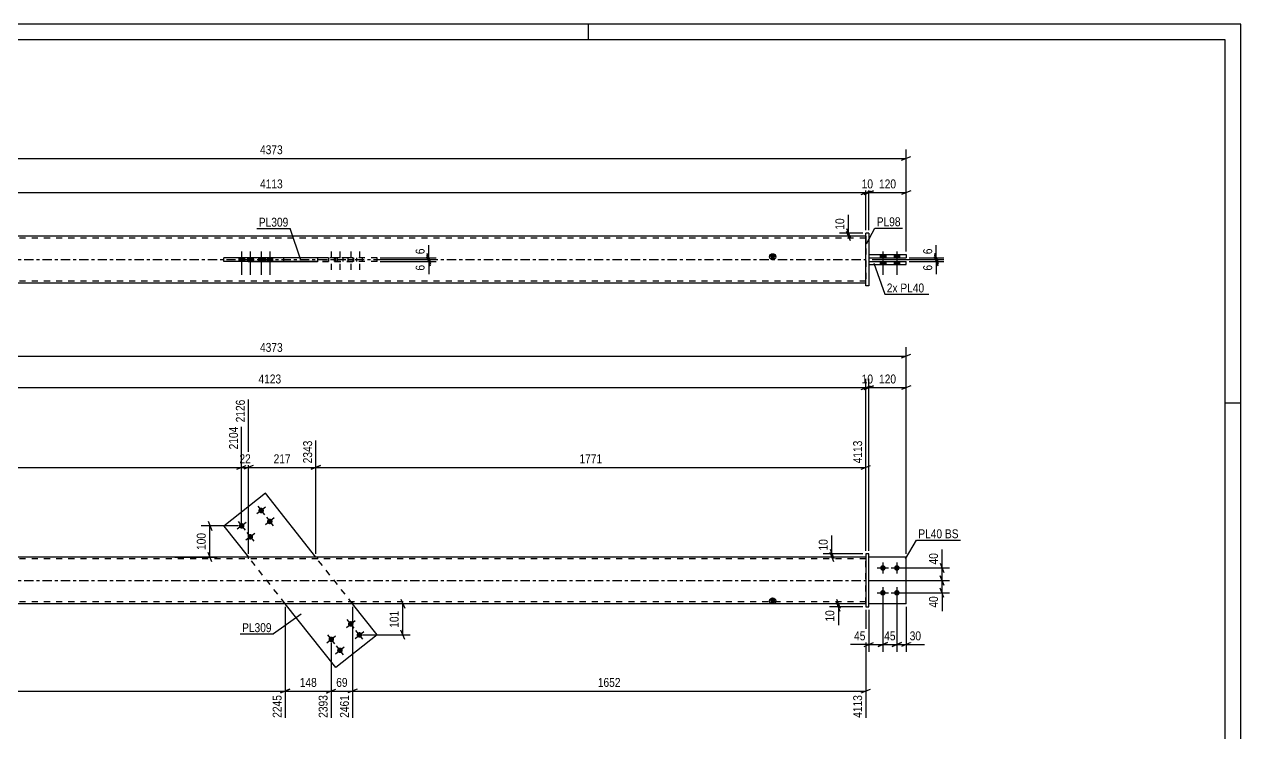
# Model space of a CAD drawing. Header units: millimetres. Extents: x 0 to 594, y 0 to 420.
# Drawn here: x 202.4 to 594, y 191.9 to 420 of the extents above; entities that cross this region are included whole.
import ezdxf

# ---------------------------------------------------------------- set-up
doc = ezdxf.new("R2010")
doc.units = ezdxf.units.MM
doc.linetypes.add('DXK_LINE_DOT2', pattern=[3.9198, 1.9599, -1.9599])
doc.linetypes.add('DXK_LINE_DOT3', pattern=[5.9187, 2.979, -0.9799, 0.9799, -0.9799])
doc.styles.add('Arial Narrow', font='ARIALN.TTF', dxfattribs={"height": 0.2})

# ---------------------------------------------------------------- blocks, each defined once
blk = doc.blocks.new('Unknown-580871119-1129')
at = {"color": 5, "linetype": 'Continuous'}
for p, q in [((594, 420), (0, 420)), ((384, 415), (384, 420)), ((594, 0), (594, 420)), ((589, 415), (5, 415)), ((589, 5), (589, 415)), ((594, 298), (589, 298))]:
    blk.add_line(p, q, dxfattribs=at)
blk = doc.blocks.new('Part-580871119-1687 - 1671')
at = {"color": 2, "linetype": 'Continuous'}
for p, q in [((280.03, 268.97), (266.69, 258.43)), ((296.26, 248.42), (280.03, 268.97)), ((266.69, 258.43), (274.6, 248.42)), ((302.67, 212.87), (286.44, 233.42)), ((316.01, 223.4), (308.1, 233.42)), ((316.01, 223.4), (302.67, 212.87))]:
    blk.add_line(p, q, dxfattribs=at)
at = {"color": 7, "linetype": 'DXK_LINE_DOT2'}
for p, q in [((286.44, 233.42), (274.6, 248.42)), ((308.1, 233.42), (296.26, 248.42))]:
    blk.add_line(p, q, dxfattribs=at)
blk = doc.blocks.new('Bolt-580871119-1679 - 1671')
at = {"linetype": 'Continuous'}
for points in [[(306.81, 226.34, -1), (308.23, 227.45, -1)], [(309.6, 222.8, -1), (311.01, 223.92, -1)], [(300.53, 221.38, -1), (301.95, 222.49, -1)], [(303.32, 217.85, -1), (304.74, 218.96, -1)]]:
    blk.add_hatch(color=1, dxfattribs=at).paths.add_polyline_path(points)
at = {"color": 1, "linetype": 'Continuous'}
for p, q in [((306.11, 225.78), (308.93, 228.01)), ((308.63, 225.48), (306.4, 228.31)), ((302.36, 220.52), (300.13, 223.35)), ((308.9, 222.25), (311.72, 224.48)), ((311.42, 221.95), (309.19, 224.77)), ((299.83, 220.82), (302.65, 223.05)), ((302.62, 217.29), (305.44, 219.52)), ((305.14, 216.99), (302.91, 219.82))]:
    blk.add_line(p, q, dxfattribs=at)
blk = doc.blocks.new('Bolt-580871119-1680 - 1671')
at = {"linetype": 'Continuous'}
for points in [[(279.38, 263.99, -1), (277.97, 262.87, -1)], [(273.1, 259.03, -1), (271.69, 257.91, -1)], [(282.17, 260.46, -1), (280.75, 259.34, -1)], [(275.89, 255.5, -1), (274.48, 254.38, -1)]]:
    blk.add_hatch(color=1, dxfattribs=at).paths.add_polyline_path(points)
at = {"color": 1, "linetype": 'Continuous'}
for p, q in [((280.08, 264.55), (277.26, 262.31)), ((277.56, 264.84), (279.79, 262.02)), ((273.81, 259.59), (270.98, 257.36)), ((271.28, 259.89), (273.51, 257.06)), ((282.87, 261.01), (280.05, 258.78)), ((280.34, 261.31), (282.58, 258.49)), ((276.59, 256.06), (273.77, 253.83)), ((274.07, 256.35), (276.3, 253.53))]:
    blk.add_line(p, q, dxfattribs=at)
blk = doc.blocks.new('Bolt-580871119-1682 - 1671')
at = {"linetype": 'Continuous'}
for points in [[(478.82, 245.82, -1), (478.82, 244.02, -1)], [(483.32, 245.82, -1), (483.32, 244.02, -1)], [(478.82, 237.82, -1), (478.82, 236.02, -1)], [(483.32, 237.82, -1), (483.32, 236.02, -1)]]:
    blk.add_hatch(color=1, dxfattribs=at).paths.add_polyline_path(points)
at = {"color": 1, "linetype": 'Continuous'}
for p, q in [((478.82, 246.72), (478.82, 243.12)), ((483.32, 246.72), (483.32, 243.12)), ((477.02, 244.92), (480.62, 244.92)), ((481.52, 244.92), (485.12, 244.92)), ((477.02, 236.92), (480.62, 236.92)), ((478.82, 238.72), (478.82, 235.12)), ((481.52, 236.92), (485.12, 236.92)), ((483.32, 238.72), (483.32, 235.12))]:
    blk.add_line(p, q, dxfattribs=at)
blk = doc.blocks.new('Part-580871119-1703 - 1671')
at = {"color": 2, "linetype": 'Continuous'}
for p, q in [((474.32, 249.42), (473.32, 249.42)), ((473.32, 249.42), (473.32, 232.42)), ((474.32, 232.42), (474.32, 249.42)), ((473.32, 232.42), (474.32, 232.42))]:
    blk.add_line(p, q, dxfattribs=at)
blk = doc.blocks.new('Part-580871119-1708 - 1671')
at = {"color": 7, "linetype": 'DXK_LINE_DOT2'}
for p, q in [((486.32, 248.42), (474.32, 248.42)), ((474.32, 233.42), (474.32, 248.42)), ((486.32, 233.42), (486.32, 248.42)), ((486.32, 233.42), (474.32, 233.42))]:
    blk.add_line(p, q, dxfattribs=at)
blk = doc.blocks.new('Part-580871119-1713 - 1671')
at = {"color": 2, "linetype": 'Continuous'}
for p, q in [((486.32, 248.42), (474.32, 248.42)), ((486.32, 233.42), (486.32, 248.42)), ((486.32, 233.42), (474.32, 233.42))]:
    blk.add_line(p, q, dxfattribs=at)
at = {"color": 7, "linetype": 'DXK_LINE_DOT2'}
blk.add_line((474.32, 233.42), (474.32, 248.42), dxfattribs=at)
blk = doc.blocks.new('Part-580871119-1718 - 1671')
at = {"linetype": 'Continuous'}
blk.add_hatch(color=2, dxfattribs=at).paths.add_polyline_path([(443.32, 233.42), (442.52, 234.82), (444.12, 234.82)])
at = {"color": 2, "linetype": 'Continuous'}
for p, q in [((178.59, 248.42), (90.59, 248.42)), ((473.32, 248.42), (178.69, 248.42)), ((178.59, 233.42), (90.59, 233.42)), ((473.32, 233.42), (178.69, 233.42)), ((443.32, 233.42), (442.52, 234.82)), ((442.52, 234.82), (444.12, 234.82)), ((444.12, 234.82), (443.32, 233.42))]:
    blk.add_line(p, q, dxfattribs=at)
at = {"color": 7, "linetype": 'DXK_LINE_DOT2'}
for p, q in [((90.59, 248.42), (90.59, 233.42)), ((178.59, 247.82), (90.59, 247.82)), ((473.32, 247.82), (178.69, 247.82)), ((274.5, 248.42), (274.5, 247.82)), ((296.83, 248.42), (296.83, 247.82)), ((473.32, 233.42), (473.32, 248.42)), ((178.59, 234.02), (90.59, 234.02)), ((473.32, 234.02), (178.69, 234.02)), ((285.87, 233.42), (285.87, 234.02)), ((308.2, 233.42), (308.2, 234.02))]:
    blk.add_line(p, q, dxfattribs=at)
at = {"color": 7, "linetype": 'DXK_LINE_DOT3'}
for p, q in [((90.59, 240.92), (178.59, 240.92)), ((178.69, 240.92), (473.32, 240.92))]:
    blk.add_line(p, q, dxfattribs=at)
at = {"color": 2, "linetype": 'Continuous'}
blk.add_circle((443.32, 234.32), 1, dxfattribs=at)
blk = doc.blocks.new('Part-580871119-1455 - 1366')
at = {"linetype": 'Continuous'}
blk.add_hatch(color=2, dxfattribs=at).paths.add_polyline_path([(443.32, 344.23), (442.52, 345.63), (444.12, 345.63)])
at = {"color": 2, "linetype": 'Continuous'}
for p, q in [((178.59, 351.73), (90.59, 351.73)), ((473.32, 351.73), (178.69, 351.73)), ((274.5, 344.83), (274.5, 344.93)), ((274.5, 344.93), (296.83, 344.93)), ((285.87, 344.93), (285.87, 344.83)), ((296.83, 344.93), (296.83, 343.53)), ((443.32, 344.23), (442.52, 345.63)), ((442.52, 345.63), (444.12, 345.63)), ((444.12, 345.63), (443.32, 344.23)), ((274.5, 343.53), (274.5, 343.63)), ((296.83, 343.53), (274.5, 343.53)), ((285.87, 343.53), (285.87, 343.63)), ((90.59, 336.73), (178.59, 336.73)), ((178.69, 336.73), (473.32, 336.73))]:
    blk.add_line(p, q, dxfattribs=at)
at = {"color": 7, "linetype": 'DXK_LINE_DOT2'}
for p, q in [((90.59, 351.73), (90.59, 336.73)), ((178.59, 351.13), (90.59, 351.13)), ((473.32, 351.13), (178.69, 351.13)), ((473.32, 351.73), (473.32, 336.73)), ((274.5, 343.53), (274.5, 344.83)), ((285.87, 344.83), (285.87, 343.53)), ((296.83, 344.93), (308.2, 344.93)), ((308.2, 344.93), (308.2, 343.53)), ((308.2, 343.53), (296.83, 343.53)), ((178.59, 337.33), (90.59, 337.33)), ((473.32, 337.33), (178.69, 337.33))]:
    blk.add_line(p, q, dxfattribs=at)
at = {"color": 7, "linetype": 'DXK_LINE_DOT3'}
for p, q in [((90.59, 344.23), (178.59, 344.23)), ((178.69, 344.23), (473.32, 344.23))]:
    blk.add_line(p, q, dxfattribs=at)
at = {"color": 2, "linetype": 'Continuous'}
blk.add_circle((443.32, 345.13), 1, dxfattribs=at)
blk = doc.blocks.new('Bolt-580871119-1369 - 1366')
at = {"linetype": 'Continuous'}
for points in [[(479.72, 345.83), (477.92, 345.83), (477.92, 344.83), (479.72, 344.83)], [(479.72, 345.83), (477.92, 345.83), (477.92, 344.83), (479.72, 344.83)], [(484.22, 345.83), (482.42, 345.83), (482.42, 344.83), (484.22, 344.83)], [(484.22, 345.83), (482.42, 345.83), (482.42, 344.83), (484.22, 344.83)], [(479.72, 343.63), (477.92, 343.63), (477.92, 342.63), (479.72, 342.63)], [(479.72, 343.63), (477.92, 343.63), (477.92, 342.63), (479.72, 342.63)], [(484.22, 343.63), (482.42, 343.63), (482.42, 342.63), (484.22, 342.63)], [(484.22, 343.63), (482.42, 343.63), (482.42, 342.63), (484.22, 342.63)]]:
    blk.add_hatch(color=1, dxfattribs=at).paths.add_polyline_path(points)
at = {"color": 1, "linetype": 'Continuous'}
for p, q in [((477.92, 345.83), (477.92, 344.83)), ((477.92, 345.83), (477.92, 344.83)), ((478.82, 346.83), (478.82, 339.33)), ((478.82, 346.83), (478.82, 339.33)), ((479.72, 345.83), (479.72, 344.83)), ((479.72, 345.83), (479.72, 344.83)), ((482.42, 345.83), (482.42, 344.83)), ((482.42, 345.83), (482.42, 344.83)), ((483.32, 346.83), (483.32, 339.33)), ((483.32, 346.83), (483.32, 339.33)), ((484.22, 345.83), (484.22, 344.83)), ((484.22, 345.83), (484.22, 344.83)), ((477.92, 343.63), (477.92, 342.63)), ((477.92, 343.63), (477.92, 342.63)), ((479.72, 343.63), (479.72, 342.63)), ((479.72, 343.63), (479.72, 342.63)), ((482.42, 343.63), (482.42, 342.63)), ((482.42, 343.63), (482.42, 342.63)), ((484.22, 343.63), (484.22, 342.63)), ((484.22, 343.63), (484.22, 342.63))]:
    blk.add_line(p, q, dxfattribs=at)
blk = doc.blocks.new('Bolt-580871119-1434 - 1366')
at = {"color": 1, "linetype": 'DXK_LINE_DOT2'}
for p, q in [((300.34, 344.83), (300.34, 343.63)), ((301.24, 346.83), (301.24, 339.33)), ((302.14, 344.83), (302.14, 343.63)), ((303.13, 344.83), (303.13, 343.63)), ((304.03, 346.83), (304.03, 339.33)), ((304.93, 344.83), (304.93, 343.63)), ((306.62, 344.83), (306.62, 343.63)), ((307.52, 346.83), (307.52, 339.33)), ((308.42, 344.83), (308.42, 343.63)), ((309.41, 344.83), (309.41, 343.63)), ((310.31, 346.83), (310.31, 339.33)), ((311.21, 344.83), (311.21, 343.63))]:
    blk.add_line(p, q, dxfattribs=at)
blk = doc.blocks.new('Part-580871119-1460 - 1366')
at = {"color": 2, "linetype": 'Continuous'}
for p, q in [((474.32, 343.63), (486.32, 343.63)), ((474.32, 342.63), (486.32, 342.63)), ((486.32, 342.63), (486.32, 343.63))]:
    blk.add_line(p, q, dxfattribs=at)
at = {"color": 7, "linetype": 'DXK_LINE_DOT2'}
blk.add_line((474.32, 343.63), (474.32, 342.63), dxfattribs=at)
blk = doc.blocks.new('Part-580871119-1396 - 1366')
at = {"color": 2, "linetype": 'Continuous'}
for p, q in [((266.69, 343.63), (266.69, 344.83)), ((296.83, 344.83), (266.69, 344.83)), ((280.03, 343.63), (280.03, 344.83)), ((296.83, 343.63), (266.69, 343.63))]:
    blk.add_line(p, q, dxfattribs=at)
at = {"color": 7, "linetype": 'DXK_LINE_DOT2'}
for p, q in [((316.01, 344.83), (296.83, 344.83)), ((302.67, 343.63), (302.67, 344.83)), ((316.01, 343.63), (316.01, 344.83)), ((316.01, 343.63), (296.83, 343.63))]:
    blk.add_line(p, q, dxfattribs=at)
blk = doc.blocks.new('Part-580871119-1432 - 1366')
at = {"color": 2, "linetype": 'Continuous'}
for p, q in [((474.32, 352.73), (473.32, 352.73)), ((473.32, 335.73), (473.32, 352.73)), ((474.32, 352.73), (474.32, 335.73)), ((474.32, 335.73), (473.32, 335.73))]:
    blk.add_line(p, q, dxfattribs=at)
blk = doc.blocks.new('Bolt-580871119-1435 - 1366')
at = {"linetype": 'Continuous'}
for points in [[(273.29, 344.83), (271.49, 344.83), (271.49, 343.63), (273.29, 343.63)], [(276.08, 344.83), (274.28, 344.83), (274.28, 343.63), (276.08, 343.63)], [(279.57, 344.83), (277.77, 344.83), (277.77, 343.63), (279.57, 343.63)], [(282.36, 344.83), (280.56, 344.83), (280.56, 343.63), (282.36, 343.63)]]:
    blk.add_hatch(color=1, dxfattribs=at).paths.add_polyline_path(points)
at = {"color": 1, "linetype": 'Continuous'}
for p, q in [((271.49, 344.83), (271.49, 343.63)), ((272.39, 346.83), (272.39, 339.33)), ((273.29, 344.83), (273.29, 343.63)), ((274.28, 344.83), (274.28, 343.63)), ((275.18, 346.83), (275.18, 339.33)), ((276.08, 344.83), (276.08, 343.63)), ((277.77, 344.83), (277.77, 343.63)), ((278.67, 346.83), (278.67, 339.33)), ((279.57, 344.83), (279.57, 343.63)), ((280.56, 344.83), (280.56, 343.63)), ((281.46, 346.83), (281.46, 339.33)), ((282.36, 344.83), (282.36, 343.63))]:
    blk.add_line(p, q, dxfattribs=at)
blk = doc.blocks.new('Part-580871119-1465 - 1366')
at = {"color": 2, "linetype": 'Continuous'}
for p, q in [((474.32, 345.83), (486.32, 345.83)), ((474.32, 344.83), (486.32, 344.83)), ((486.32, 345.83), (486.32, 344.83))]:
    blk.add_line(p, q, dxfattribs=at)
at = {"color": 7, "linetype": 'DXK_LINE_DOT2'}
blk.add_line((474.32, 345.83), (474.32, 344.83), dxfattribs=at)
blk = doc.blocks.new('StraightDimension-580871119-1742 - 1671')
at = {"color": 7, "linetype": 'Continuous'}
for p, q in [((296.26, 249.42), (296.26, 285.92)), ((473.32, 250.42), (473.32, 285.92)), ((297.76, 277.91), (294.76, 276.71)), ((296.26, 277.31), (473.32, 277.31)), ((471.82, 276.71), (474.82, 277.91))]:
    blk.add_line(p, q, dxfattribs=at)
at = {"color": 0, "linetype": 'Continuous'}
blk.add_wipeout([(472.72, 286.52), (468.52, 286.52), (468.52, 278.01), (472.72, 278.01)], dxfattribs=at)
at = {"color": 0}
blk.add_wipeout([(389.05, 278.06), (389.05, 282.26), (380.53, 282.26), (380.53, 278.06)], dxfattribs=at)
at = {"color": 3, "linetype": 'Continuous', "style": 'Arial Narrow'}
blk.add_text('4113', height=2.863, rotation=90.0002, dxfattribs=at).set_placement((472.12, 278.61))
at = {"color": 3, "style": 'Arial Narrow'}
blk.add_text('1771', height=2.863, dxfattribs=at).set_placement((381.13, 278.66))
blk = doc.blocks.new('StraightDimension-580871119-1928 - 1671')
at = {"color": 7, "linetype": 'Continuous'}
for p, q in [((472.32, 233.42), (461.67, 233.42)), ((472.32, 232.42), (461.67, 232.42)), ((463.92, 234.92), (465.12, 231.92)), ((465.12, 230.92), (463.92, 233.92)), ((464.52, 232.42), (464.52, 233.42))]:
    blk.add_line(p, q, dxfattribs=at)
at = {"color": 0}
blk.add_wipeout([(463.77, 231.89), (459.57, 231.89), (459.57, 227.04), (463.77, 227.04)], dxfattribs=at)
at = {"color": 7, "linetype": 'Continuous'}
blk.add_line((464.52, 232.42), (464.52, 226.51), dxfattribs=at)
blk.add_line((464.52, 232.42), (464.52, 226.51), dxfattribs=at)
at = {"color": 3, "style": 'Arial Narrow'}
blk.add_text('10', height=2.863, rotation=90.0002, dxfattribs=at).set_placement((463.17, 227.64))
blk = doc.blocks.new('StraightDimension-580871119-1856 - 1671')
at = {"color": 7, "linetype": 'Continuous'}
for p, q in [((286.44, 232.42), (286.44, 196.67)), ((301.24, 220.94), (301.24, 196.67)), ((287.94, 205.88), (284.94, 204.68)), ((286.44, 205.28), (301.24, 205.28)), ((299.74, 204.68), (302.74, 205.88))]:
    blk.add_line(p, q, dxfattribs=at)
at = {"color": 0}
blk.add_wipeout([(297.18, 206.03), (297.18, 210.23), (290.5, 210.23), (290.5, 206.03)], dxfattribs=at)
at = {"color": 3, "style": 'Arial Narrow'}
blk.add_text('148', height=2.863, dxfattribs=at).set_placement((291.1, 206.63))
at = {"color": 0, "linetype": 'Continuous'}
blk.add_wipeout([(300.64, 204.58), (296.44, 204.58), (296.44, 196.07), (300.64, 196.07)], dxfattribs=at)
at = {"color": 3, "linetype": 'Continuous', "style": 'Arial Narrow'}
blk.add_text('2393', height=2.863, rotation=90.0002, dxfattribs=at).set_placement((300.04, 196.67))
blk = doc.blocks.new('StraightDimension-580871119-2009 - 1671')
at = {"color": 7, "linetype": 'Continuous'}
for p, q in [((484.32, 244.92), (500.28, 244.92)), ((497.28, 246.42), (498.48, 243.42)), ((497.88, 240.92), (497.88, 244.92)), ((474.32, 240.92), (500.28, 240.92)), ((498.48, 239.42), (497.28, 242.42))]:
    blk.add_line(p, q, dxfattribs=at)
at = {"color": 0}
blk.add_wipeout([(497.13, 250.3), (492.93, 250.3), (492.93, 245.44), (497.13, 245.44)], dxfattribs=at)
at = {"color": 7, "linetype": 'Continuous'}
blk.add_line((497.88, 244.92), (497.88, 250.82), dxfattribs=at)
blk.add_line((497.88, 244.92), (497.88, 250.82), dxfattribs=at)
at = {"color": 3, "style": 'Arial Narrow'}
blk.add_text('40', height=2.863, rotation=90.0002, dxfattribs=at).set_placement((496.53, 246.04))
blk = doc.blocks.new('StraightDimension-580871119-2023 - 1671')
at = {"color": 7, "linetype": 'Continuous'}
for p, q in [((271.39, 258.47), (259.31, 258.47)), ((261.56, 259.97), (262.76, 256.97)), ((262.16, 248.44), (262.16, 258.47)), ((250.9, 248.44), (264.56, 248.44)), ((262.76, 246.94), (261.56, 249.94))]:
    blk.add_line(p, q, dxfattribs=at)
at = {"color": 0}
blk.add_wipeout([(261.41, 256.8), (257.21, 256.8), (257.21, 250.11), (261.41, 250.11)], dxfattribs=at)
at = {"color": 3, "style": 'Arial Narrow'}
blk.add_text('100', height=2.863, rotation=90.0002, dxfattribs=at).set_placement((260.81, 250.71))
blk = doc.blocks.new('StraightDimension-580871119-1756 - 1671')
at = {"color": 7, "linetype": 'Continuous'}
for p, q in [((274.6, 249.42), (274.6, 299.12)), ((296.26, 249.42), (296.26, 285.92)), ((276.1, 277.91), (273.1, 276.71)), ((274.6, 277.31), (296.26, 277.31)), ((294.76, 276.71), (297.76, 277.91))]:
    blk.add_line(p, q, dxfattribs=at)
at = {"color": 0, "linetype": 'Continuous'}
blk.add_wipeout([(295.66, 286.52), (291.46, 286.52), (291.46, 278.01), (295.66, 278.01)], dxfattribs=at)
at = {"color": 0}
blk.add_wipeout([(288.77, 278.06), (288.77, 282.26), (282.09, 282.26), (282.09, 278.06)], dxfattribs=at)
at = {"color": 3, "linetype": 'Continuous', "style": 'Arial Narrow'}
blk.add_text('2343', height=2.863, rotation=90.0002, dxfattribs=at).set_placement((295.06, 278.61))
at = {"color": 3, "style": 'Arial Narrow'}
blk.add_text('217', height=2.863, dxfattribs=at).set_placement((282.69, 278.66))
blk = doc.blocks.new('StraightDimension-580871119-2050 - 1671')
at = {"color": 7, "linetype": 'Continuous'}
for p, q in [((473.32, 250.42), (473.32, 305.85)), ((474.32, 250.42), (474.32, 305.85)), ((471.82, 302.4), (474.82, 303.6)), ((475.82, 303.6), (472.82, 302.4)), ((473.32, 303), (474.32, 303))]:
    blk.add_line(p, q, dxfattribs=at)
at = {"color": 0}
blk.add_wipeout([(476.25, 303.75), (476.25, 307.95), (471.39, 307.95), (471.39, 303.75)], dxfattribs=at)
at = {"color": 3, "style": 'Arial Narrow'}
blk.add_text('10', height=2.863, dxfattribs=at).set_placement((471.99, 304.35))
blk = doc.blocks.new('StraightDimension-580871119-1778 - 1671')
at = {"color": 7, "linetype": 'Continuous'}
for p, q in [((274.6, 249.42), (274.6, 299.12)), ((272.39, 259.47), (272.39, 290.42)), ((270.89, 276.71), (273.89, 277.91)), ((272.39, 277.31), (274.6, 277.31)), ((276.1, 277.91), (273.1, 276.71))]:
    blk.add_line(p, q, dxfattribs=at)
at = {"color": 0, "linetype": 'Continuous'}
blk.add_wipeout([(274, 299.72), (269.8, 299.72), (269.8, 291.21), (274, 291.21)], dxfattribs=at)
at = {"color": 0}
blk.add_wipeout([(275.92, 278.06), (275.92, 282.26), (271.07, 282.26), (271.07, 278.06)], dxfattribs=at)
at = {"color": 3, "linetype": 'Continuous', "style": 'Arial Narrow'}
blk.add_text('2126', height=2.863, rotation=90.0002, dxfattribs=at).set_placement((273.4, 291.81))
at = {"color": 3, "style": 'Arial Narrow'}
blk.add_text('22', height=2.863, dxfattribs=at).set_placement((271.67, 278.66))
blk = doc.blocks.new('StraightDimension-580871119-2045 - 1671')
at = {"color": 7, "linetype": 'Continuous'}
for p, q in [((89.59, 250.42), (89.59, 305.85)), ((473.32, 250.42), (473.32, 305.85)), ((91.09, 303.6), (88.09, 302.4)), ((89.59, 303), (473.32, 303)), ((471.82, 302.4), (474.82, 303.6))]:
    blk.add_line(p, q, dxfattribs=at)
at = {"color": 0}
blk.add_wipeout([(285.71, 303.75), (285.71, 307.95), (277.2, 307.95), (277.2, 303.75)], dxfattribs=at)
at = {"color": 3, "style": 'Arial Narrow'}
blk.add_text('4123', height=2.863, dxfattribs=at).set_placement((277.8, 304.35))
blk = doc.blocks.new('StraightDimension-580871119-1728 - 1671')
at = {"color": 7, "linetype": 'Continuous'}
for p, q in [((484.82, 312.57), (487.82, 313.77)), ((486.32, 249.42), (486.32, 316.02)), ((77.59, 313.17), (486.32, 313.17))]:
    blk.add_line(p, q, dxfattribs=at)
at = {"color": 0}
blk.add_wipeout([(286.21, 313.92), (286.21, 318.12), (277.7, 318.12), (277.7, 313.92)], dxfattribs=at)
at = {"color": 3, "style": 'Arial Narrow'}
blk.add_text('4373', height=2.863, dxfattribs=at).set_placement((278.3, 314.52))
blk = doc.blocks.new('StraightDimension-580871119-1794 - 1671')
at = {"color": 7, "linetype": 'Continuous'}
for p, q in [((272.39, 259.47), (272.39, 290.42)), ((90.59, 249.42), (90.59, 280.44)), ((92.09, 277.91), (89.09, 276.71)), ((90.59, 277.31), (272.39, 277.31)), ((270.89, 276.71), (273.89, 277.91))]:
    blk.add_line(p, q, dxfattribs=at)
at = {"color": 0, "linetype": 'Continuous'}
for points in [[(271.79, 291.02), (267.59, 291.02), (267.59, 282.51), (271.79, 282.51)], [(89.99, 281.04), (85.79, 281.04), (85.79, 278.01), (89.99, 278.01)]]:
    blk.add_wipeout(points, dxfattribs=at)
at = {"color": 0}
blk.add_wipeout([(185.75, 278.06), (185.75, 282.26), (177.24, 282.26), (177.24, 278.06)], dxfattribs=at)
at = {"color": 3, "linetype": 'Continuous', "style": 'Arial Narrow'}
for s, height, p in [('2104', 2.863, (271.19, 283.11)), ('0', 2.86, (89.39, 278.61))]:
    blk.add_text(s, height=height, rotation=90.0002, dxfattribs=at).set_placement(p)
at = {"color": 3, "style": 'Arial Narrow'}
blk.add_text('2104', height=2.863, dxfattribs=at).set_placement((177.84, 278.66))
blk = doc.blocks.new('StraightDimension-580871119-1950 - 1671')
at = {"color": 7, "linetype": 'Continuous'}
for p, q in [((478.82, 235.92), (478.82, 217.87)), ((483.32, 235.92), (483.32, 217.87)), ((477.32, 219.67), (480.32, 220.87)), ((478.82, 220.27), (483.32, 220.27)), ((484.82, 220.87), (481.82, 219.67))]:
    blk.add_line(p, q, dxfattribs=at)
at = {"color": 0}
blk.add_wipeout([(483.5, 221.02), (483.5, 225.22), (478.64, 225.22), (478.64, 221.02)], dxfattribs=at)
at = {"color": 3, "style": 'Arial Narrow'}
blk.add_text('45', height=2.863, dxfattribs=at).set_placement((479.24, 221.62))
blk = doc.blocks.new('StraightDimension-580871119-1830 - 1671')
at = {"color": 7, "linetype": 'Continuous'}
for p, q in [((308.1, 232.42), (308.1, 196.67)), ((473.32, 231.42), (473.32, 196.67)), ((309.6, 205.88), (306.6, 204.68)), ((308.1, 205.28), (473.32, 205.28)), ((471.82, 204.68), (474.82, 205.88))]:
    blk.add_line(p, q, dxfattribs=at)
at = {"color": 0}
blk.add_wipeout([(394.97, 206.03), (394.97, 210.23), (386.46, 210.23), (386.46, 206.03)], dxfattribs=at)
at = {"color": 0, "linetype": 'Continuous'}
blk.add_wipeout([(472.72, 204.58), (468.52, 204.58), (468.52, 196.07), (472.72, 196.07)], dxfattribs=at)
at = {"color": 3, "style": 'Arial Narrow'}
blk.add_text('1652', height=2.863, dxfattribs=at).set_placement((387.06, 206.63))
at = {"color": 3, "linetype": 'Continuous', "style": 'Arial Narrow'}
blk.add_text('4113', height=2.863, rotation=90.0002, dxfattribs=at).set_placement((472.12, 196.67))
blk = doc.blocks.new('StraightDimension-580871119-1842 - 1671')
at = {"color": 7, "linetype": 'Continuous'}
for p, q in [((308.1, 232.42), (308.1, 196.67)), ((301.24, 220.94), (301.24, 196.67)), ((299.74, 204.68), (302.74, 205.88)), ((301.24, 205.28), (308.1, 205.28)), ((309.6, 205.88), (306.6, 204.68))]:
    blk.add_line(p, q, dxfattribs=at)
at = {"color": 0}
blk.add_wipeout([(307.1, 206.03), (307.1, 210.23), (302.24, 210.23), (302.24, 206.03)], dxfattribs=at)
at = {"color": 3, "style": 'Arial Narrow'}
blk.add_text('69', height=2.863, dxfattribs=at).set_placement((302.84, 206.63))
at = {"color": 0, "linetype": 'Continuous'}
blk.add_wipeout([(307.5, 204.58), (303.3, 204.58), (303.3, 196.07), (307.5, 196.07)], dxfattribs=at)
at = {"color": 3, "linetype": 'Continuous', "style": 'Arial Narrow'}
blk.add_text('2461', height=2.863, rotation=90.0002, dxfattribs=at).set_placement((306.9, 196.67))
blk = doc.blocks.new('StraightDimension-580871119-1870 - 1671')
at = {"color": 7, "linetype": 'Continuous'}
for p, q in [((90.59, 231.42), (90.59, 202.16)), ((286.44, 232.42), (286.44, 196.67)), ((92.09, 205.88), (89.09, 204.68)), ((90.59, 205.28), (286.44, 205.28)), ((284.94, 204.68), (287.94, 205.88))]:
    blk.add_line(p, q, dxfattribs=at)
at = {"color": 0}
blk.add_wipeout([(192.77, 206.03), (192.77, 210.23), (184.26, 210.23), (184.26, 206.03)], dxfattribs=at)
at = {"color": 0, "linetype": 'Continuous'}
for points in [[(89.99, 204.58), (85.79, 204.58), (85.79, 201.56), (89.99, 201.56)], [(285.84, 204.58), (281.64, 204.58), (281.64, 196.07), (285.84, 196.07)]]:
    blk.add_wipeout(points, dxfattribs=at)
at = {"color": 3, "style": 'Arial Narrow'}
blk.add_text('2245', height=2.863, dxfattribs=at).set_placement((184.86, 206.63))
at = {"color": 3, "linetype": 'Continuous', "style": 'Arial Narrow'}
for s, height, p in [('0', 2.86, (89.39, 202.16)), ('2245', 2.863, (285.24, 196.67))]:
    blk.add_text(s, height=height, rotation=90.0002, dxfattribs=at).set_placement(p)
blk = doc.blocks.new('StraightDimension-580871119-1937 - 1671')
at = {"color": 7, "linetype": 'Continuous'}
for p, q in [((483.32, 235.92), (483.32, 217.87)), ((486.32, 232.42), (486.32, 217.87)), ((481.82, 219.67), (484.82, 220.87)), ((483.32, 220.27), (486.32, 220.27)), ((487.82, 220.87), (484.82, 219.67))]:
    blk.add_line(p, q, dxfattribs=at)
at = {"color": 0}
blk.add_wipeout([(491.7, 221.02), (491.7, 225.22), (486.85, 225.22), (486.85, 221.02)], dxfattribs=at)
at = {"color": 7, "linetype": 'Continuous'}
blk.add_line((486.32, 220.27), (492.23, 220.27), dxfattribs=at)
blk.add_line((486.32, 220.27), (492.23, 220.27), dxfattribs=at)
at = {"color": 3, "style": 'Arial Narrow'}
blk.add_text('30', height=2.863, dxfattribs=at).set_placement((487.45, 221.62))
blk = doc.blocks.new('StraightDimension-580871119-1960 - 1671')
at = {"color": 7, "linetype": 'Continuous'}
for p, q in [((478.82, 235.92), (478.82, 217.87)), ((474.32, 231.42), (474.32, 217.87)), ((472.82, 219.67), (475.82, 220.87)), ((474.32, 220.27), (478.82, 220.27)), ((480.32, 220.87), (477.32, 219.67))]:
    blk.add_line(p, q, dxfattribs=at)
at = {"color": 0}
blk.add_wipeout([(473.8, 221.02), (473.8, 225.22), (468.94, 225.22), (468.94, 221.02)], dxfattribs=at)
at = {"color": 7, "linetype": 'Continuous'}
blk.add_line((474.32, 220.27), (468.42, 220.27), dxfattribs=at)
blk.add_line((474.32, 220.27), (468.42, 220.27), dxfattribs=at)
at = {"color": 3, "style": 'Arial Narrow'}
blk.add_text('45', height=2.863, dxfattribs=at).set_placement((469.54, 221.62))
blk = doc.blocks.new('StraightDimension-580871119-1985 - 1671')
at = {"color": 7, "linetype": 'Continuous'}
for p, q in [((381.27, 233.42), (321.42, 233.42)), ((323.67, 234.92), (324.87, 231.92)), ((324.27, 223.36), (324.27, 233.42)), ((311.31, 223.36), (326.67, 223.36)), ((324.87, 221.86), (323.67, 224.86))]:
    blk.add_line(p, q, dxfattribs=at)
at = {"color": 0}
blk.add_wipeout([(323.52, 231.73), (319.32, 231.73), (319.32, 225.05), (323.52, 225.05)], dxfattribs=at)
at = {"color": 3, "style": 'Arial Narrow'}
blk.add_text('101', height=2.863, rotation=90.0002, dxfattribs=at).set_placement((322.92, 225.65))
blk = doc.blocks.new('StraightDimension-580871119-1996 - 1671')
at = {"color": 7, "linetype": 'Continuous'}
for p, q in [((474.32, 240.92), (500.28, 240.92)), ((497.28, 242.42), (498.48, 239.42)), ((497.88, 236.92), (497.88, 240.92)), ((484.32, 236.92), (500.28, 236.92)), ((498.48, 235.42), (497.28, 238.42))]:
    blk.add_line(p, q, dxfattribs=at)
at = {"color": 0}
blk.add_wipeout([(497.13, 236.39), (492.93, 236.39), (492.93, 231.54), (497.13, 231.54)], dxfattribs=at)
at = {"color": 7, "linetype": 'Continuous'}
blk.add_line((497.88, 236.92), (497.88, 231.01), dxfattribs=at)
blk.add_line((497.88, 236.92), (497.88, 231.01), dxfattribs=at)
at = {"color": 3, "style": 'Arial Narrow'}
blk.add_text('40', height=2.863, rotation=90.0002, dxfattribs=at).set_placement((496.53, 232.14))
blk = doc.blocks.new('StraightDimension-580871119-2028 - 1671')
at = {"color": 7, "linetype": 'Continuous'}
for p, q in [((461.8, 250.92), (463, 247.92)), ((472.32, 249.42), (459.55, 249.42)), ((472.32, 248.42), (459.55, 248.42)), ((463, 246.92), (461.8, 249.92)), ((462.4, 248.42), (462.4, 249.42))]:
    blk.add_line(p, q, dxfattribs=at)
at = {"color": 0}
blk.add_wipeout([(461.65, 254.8), (457.45, 254.8), (457.45, 249.94), (461.65, 249.94)], dxfattribs=at)
at = {"color": 7, "linetype": 'Continuous'}
blk.add_line((462.4, 249.42), (462.4, 255.32), dxfattribs=at)
blk.add_line((462.4, 249.42), (462.4, 255.32), dxfattribs=at)
at = {"color": 3, "style": 'Arial Narrow'}
blk.add_text('10', height=2.863, rotation=90.0002, dxfattribs=at).set_placement((461.05, 250.54))
blk = doc.blocks.new('StraightDimension-580871119-2055 - 1671')
at = {"color": 7, "linetype": 'Continuous'}
for p, q in [((474.32, 250.42), (474.32, 305.85)), ((486.32, 249.42), (486.32, 305.85)), ((472.82, 302.4), (475.82, 303.6)), ((474.32, 303), (486.32, 303)), ((487.82, 303.6), (484.82, 302.4))]:
    blk.add_line(p, q, dxfattribs=at)
at = {"color": 0}
blk.add_wipeout([(483.66, 303.75), (483.66, 307.95), (476.98, 307.95), (476.98, 303.75)], dxfattribs=at)
at = {"color": 3, "style": 'Arial Narrow'}
blk.add_text('120', height=2.863, dxfattribs=at).set_placement((477.58, 304.35))
blk = doc.blocks.new('StraightDimension-580871119-1594 - 1366')
at = {"color": 7, "linetype": 'Continuous'}
for p, q in [((474.32, 353.73), (474.32, 368.67)), ((486.32, 346.83), (486.32, 368.67)), ((472.82, 365.22), (475.82, 366.42)), ((474.32, 365.82), (486.32, 365.82)), ((487.82, 366.42), (484.82, 365.22))]:
    blk.add_line(p, q, dxfattribs=at)
at = {"color": 0}
blk.add_wipeout([(483.66, 366.57), (483.66, 370.77), (476.98, 370.77), (476.98, 366.57)], dxfattribs=at)
at = {"color": 3, "style": 'Arial Narrow'}
blk.add_text('120', height=2.863, dxfattribs=at).set_placement((477.58, 367.17))
blk = doc.blocks.new('StraightDimension-580871119-1605 - 1366')
at = {"color": 7, "linetype": 'Continuous'}
for p, q in [((472.32, 352.73), (464.89, 352.73)), ((467.14, 354.23), (468.34, 351.23)), ((468.34, 350.23), (467.14, 353.23)), ((467.74, 351.73), (467.74, 352.73)), ((472.32, 351.73), (464.89, 351.73))]:
    blk.add_line(p, q, dxfattribs=at)
at = {"color": 0}
blk.add_wipeout([(466.99, 358.11), (462.79, 358.11), (462.79, 353.26), (466.99, 353.26)], dxfattribs=at)
at = {"color": 7, "linetype": 'Continuous'}
blk.add_line((467.74, 352.73), (467.74, 358.64), dxfattribs=at)
blk.add_line((467.74, 352.73), (467.74, 358.64), dxfattribs=at)
at = {"color": 3, "style": 'Arial Narrow'}
blk.add_text('10', height=2.863, rotation=90.0002, dxfattribs=at).set_placement((466.39, 353.86))
blk = doc.blocks.new('StraightDimension-580871119-1574 - 1366')
at = {"color": 7, "linetype": 'Continuous'}
for p, q in [((90.59, 353.73), (90.59, 368.67)), ((473.32, 353.73), (473.32, 368.67)), ((92.09, 366.42), (89.09, 365.22)), ((90.59, 365.82), (473.32, 365.82)), ((471.82, 365.22), (474.82, 366.42))]:
    blk.add_line(p, q, dxfattribs=at)
at = {"color": 0}
blk.add_wipeout([(286.21, 366.57), (286.21, 370.77), (277.7, 370.77), (277.7, 366.57)], dxfattribs=at)
at = {"color": 3, "style": 'Arial Narrow'}
blk.add_text('4113', height=2.863, dxfattribs=at).set_placement((278.3, 367.17))
blk = doc.blocks.new('StraightDimension-580871119-1534 - 1366')
at = {"color": 7, "linetype": 'Continuous'}
for p, q in [((332.02, 345.73), (333.22, 342.73)), ((333.22, 342.13), (332.02, 345.13)), ((317.01, 344.23), (335.02, 344.23)), ((317.01, 343.63), (335.02, 343.63)), ((332.62, 343.63), (332.62, 344.23))]:
    blk.add_line(p, q, dxfattribs=at)
at = {"color": 0}
blk.add_wipeout([(331.87, 343.11), (327.67, 343.11), (327.67, 340.08), (331.87, 340.08)], dxfattribs=at)
at = {"color": 7, "linetype": 'Continuous'}
blk.add_line((332.62, 343.63), (332.62, 339.55), dxfattribs=at)
blk.add_line((332.62, 343.63), (332.62, 339.55), dxfattribs=at)
at = {"color": 3, "style": 'Arial Narrow'}
blk.add_text('6', height=2.86, rotation=90.0002, dxfattribs=at).set_placement((331.27, 340.68))
blk = doc.blocks.new('StraightDimension-580871119-1538 - 1366')
at = {"color": 7, "linetype": 'Continuous'}
for p, q in [((317.01, 344.83), (335.02, 344.83)), ((332.02, 346.33), (333.22, 343.33)), ((333.22, 342.73), (332.02, 345.73)), ((332.62, 344.23), (332.62, 344.83)), ((317.01, 344.23), (335.02, 344.23))]:
    blk.add_line(p, q, dxfattribs=at)
at = {"color": 0}
blk.add_wipeout([(331.87, 348.38), (327.67, 348.38), (327.67, 345.36), (331.87, 345.36)], dxfattribs=at)
at = {"color": 7, "linetype": 'Continuous'}
blk.add_line((332.62, 344.83), (332.62, 348.91), dxfattribs=at)
blk.add_line((332.62, 344.83), (332.62, 348.91), dxfattribs=at)
at = {"color": 3, "style": 'Arial Narrow'}
blk.add_text('6', height=2.86, rotation=90.0002, dxfattribs=at).set_placement((331.27, 345.96))
blk = doc.blocks.new('StraightDimension-580871119-1543 - 1366')
at = {"color": 7, "linetype": 'Continuous'}
for p, q in [((77.59, 376.83), (486.32, 376.83)), ((484.82, 376.23), (487.82, 377.43)), ((486.32, 346.83), (486.32, 379.68))]:
    blk.add_line(p, q, dxfattribs=at)
at = {"color": 0}
blk.add_wipeout([(286.21, 377.58), (286.21, 381.78), (277.7, 381.78), (277.7, 377.58)], dxfattribs=at)
at = {"color": 3, "style": 'Arial Narrow'}
blk.add_text('4373', height=2.863, dxfattribs=at).set_placement((278.3, 378.18))
blk = doc.blocks.new('StraightDimension-580871119-1584 - 1366')
at = {"color": 7, "linetype": 'Continuous'}
for p, q in [((473.32, 353.73), (473.32, 368.67)), ((474.32, 353.73), (474.32, 368.67)), ((471.82, 365.22), (474.82, 366.42)), ((475.82, 366.42), (472.82, 365.22)), ((473.32, 365.82), (474.32, 365.82))]:
    blk.add_line(p, q, dxfattribs=at)
at = {"color": 0}
blk.add_wipeout([(476.25, 366.57), (476.25, 370.77), (471.39, 370.77), (471.39, 366.57)], dxfattribs=at)
at = {"color": 3, "style": 'Arial Narrow'}
blk.add_text('10', height=2.863, dxfattribs=at).set_placement((471.99, 367.17))
blk = doc.blocks.new('StraightDimension-580871119-1616 - 1366')
at = {"color": 7, "linetype": 'Continuous'}
for p, q in [((495.42, 345.73), (496.62, 342.73)), ((496.62, 342.13), (495.42, 345.13)), ((475.32, 344.23), (498.42, 344.23)), ((487.32, 343.63), (498.42, 343.63)), ((496.02, 343.63), (496.02, 344.23))]:
    blk.add_line(p, q, dxfattribs=at)
at = {"color": 0}
blk.add_wipeout([(495.27, 343.11), (491.07, 343.11), (491.07, 340.08), (495.27, 340.08)], dxfattribs=at)
at = {"color": 7, "linetype": 'Continuous'}
blk.add_line((496.02, 343.63), (496.02, 339.55), dxfattribs=at)
blk.add_line((496.02, 343.63), (496.02, 339.55), dxfattribs=at)
at = {"color": 3, "style": 'Arial Narrow'}
blk.add_text('6', height=2.86, rotation=90.0002, dxfattribs=at).set_placement((494.67, 340.68))
blk = doc.blocks.new('StraightDimension-580871119-1625 - 1366')
at = {"color": 7, "linetype": 'Continuous'}
for p, q in [((487.32, 344.83), (498.42, 344.83)), ((495.42, 346.33), (496.62, 343.33)), ((496.62, 342.73), (495.42, 345.73)), ((496.02, 344.23), (496.02, 344.83)), ((475.32, 344.23), (498.42, 344.23))]:
    blk.add_line(p, q, dxfattribs=at)
at = {"color": 0}
blk.add_wipeout([(495.27, 348.38), (491.07, 348.38), (491.07, 345.36), (495.27, 345.36)], dxfattribs=at)
at = {"color": 7, "linetype": 'Continuous'}
blk.add_line((496.02, 344.83), (496.02, 348.91), dxfattribs=at)
blk.add_line((496.02, 344.83), (496.02, 348.91), dxfattribs=at)
at = {"color": 3, "style": 'Arial Narrow'}
blk.add_text('6', height=2.86, rotation=90.0002, dxfattribs=at).set_placement((494.67, 345.96))
blk = doc.blocks.new('MarkSet-580871119-2081 - 1671')
at = {"color": 0}
blk.add_wipeout([(497.9, 254.5), (497.9, 257.5), (490.22, 257.5), (490.22, 254.5)], dxfattribs=at)
blk.add_wipeout([(497.9, 254.5), (497.9, 257.5), (490.22, 257.5), (490.22, 254.5)], dxfattribs=at)
at = {"color": 30, "linetype": 'Continuous'}
blk.add_line((486.12, 247.84), (489.62, 253.9), dxfattribs=at)
at = {"color": 0}
blk.add_wipeout([(503.18, 254.5), (503.18, 257.5), (498.8, 257.5), (498.8, 254.5)], dxfattribs=at)
blk.add_wipeout([(503.18, 254.5), (503.18, 257.5), (498.8, 257.5), (498.8, 254.5)], dxfattribs=at)
at = {"color": 30, "linetype": 'Continuous'}
blk.add_line((489.62, 253.9), (503.78, 253.9), dxfattribs=at)
at = {"color": 3, "style": 'Arial Narrow'}
for s, p in [('PL40', (490.22, 254.5)), ('BS', (498.8, 254.5))]:
    blk.add_text(s, height=2.863, dxfattribs=at).set_placement(p)
blk = doc.blocks.new('Mark-580871119-1683 - 1671')
at = {"color": 0}
blk.add_wipeout([(282.04, 224.26), (282.04, 227.26), (272.53, 227.26), (272.53, 224.26)], dxfattribs=at)
blk.add_wipeout([(282.04, 224.26), (282.04, 227.26), (272.53, 227.26), (272.53, 224.26)], dxfattribs=at)
at = {"color": 30, "linetype": 'Continuous'}
for p in [(291.53, 230.03), (271.93, 223.66)]:
    blk.add_line(p, (282.64, 223.66), dxfattribs=at)
at = {"color": 3, "style": 'Arial Narrow'}
blk.add_text('PL309', height=2.863, dxfattribs=at).set_placement((272.53, 224.26))
blk = doc.blocks.new('Mark-580871119-1391 - 1366')
at = {"color": 0}
blk.add_wipeout([(287.42, 354.84), (287.42, 357.84), (277.92, 357.84), (277.92, 354.84)], dxfattribs=at)
blk.add_wipeout([(287.42, 354.84), (287.42, 357.84), (277.92, 357.84), (277.92, 354.84)], dxfattribs=at)
at = {"color": 30, "linetype": 'Continuous'}
for p in [(277.32, 354.24), (291.4, 344.06)]:
    blk.add_line(p, (288.02, 354.24), dxfattribs=at)
at = {"color": 3, "style": 'Arial Narrow'}
blk.add_text('PL309', height=2.863, dxfattribs=at).set_placement((277.92, 354.84))
blk = doc.blocks.new('MarkSet-580871119-1656 - 1366')
at = {"color": 0}
blk.add_wipeout([(483.54, 333.66), (483.54, 336.66), (480.07, 336.66), (480.07, 333.66)], dxfattribs=at)
blk.add_wipeout([(483.54, 333.66), (483.54, 336.66), (480.07, 336.66), (480.07, 333.66)], dxfattribs=at)
at = {"color": 30, "linetype": 'Continuous'}
blk.add_line((475.94, 343.09), (479.47, 333.06), dxfattribs=at)
at = {"color": 0}
blk.add_wipeout([(492.12, 333.66), (492.12, 336.66), (484.44, 336.66), (484.44, 333.66)], dxfattribs=at)
blk.add_wipeout([(492.12, 333.66), (492.12, 336.66), (484.44, 336.66), (484.44, 333.66)], dxfattribs=at)
at = {"color": 30, "linetype": 'Continuous'}
blk.add_line((479.47, 333.06), (493.62, 333.06), dxfattribs=at)
at = {"color": 3, "style": 'Arial Narrow'}
for s, p in [('2x', (480.07, 333.66)), ('PL40', (484.44, 333.66))]:
    blk.add_text(s, height=2.863, dxfattribs=at).set_placement(p)
blk = doc.blocks.new('Mark-580871119-1428 - 1366')
at = {"color": 0}
blk.add_wipeout([(484.52, 354.98), (484.52, 357.98), (476.84, 357.98), (476.84, 354.98)], dxfattribs=at)
blk.add_wipeout([(484.52, 354.98), (484.52, 357.98), (476.84, 357.98), (476.84, 354.98)], dxfattribs=at)
at = {"color": 30, "linetype": 'Continuous'}
for p, q in [((473.55, 349.3), (476.24, 354.38)), ((476.24, 354.38), (485.12, 354.38))]:
    blk.add_line(p, q, dxfattribs=at)
at = {"color": 3, "style": 'Arial Narrow'}
blk.add_text('PL98', height=2.863, dxfattribs=at).set_placement((476.84, 354.98))

msp = doc.modelspace()

# ---------------------------------------------------------------- block references
for name in ['Unknown-580871119-1129', 'Part-580871119-1432 - 1366', 'Part-580871119-1455 - 1366', 'Part-580871119-1396 - 1366', 'Bolt-580871119-1435 - 1366', 'Bolt-580871119-1434 - 1366', 'Part-580871119-1465 - 1366', 'Bolt-580871119-1369 - 1366', 'Part-580871119-1460 - 1366', 'Part-580871119-1687 - 1671', 'Bolt-580871119-1680 - 1671', 'Part-580871119-1718 - 1671', 'Part-580871119-1703 - 1671', 'Part-580871119-1708 - 1671', 'Part-580871119-1713 - 1671', 'Bolt-580871119-1682 - 1671', 'Bolt-580871119-1679 - 1671']:
    msp.add_blockref(name, (0, 0))

# ---------------------------------------------------------------- next in the draw order: block references
for name in ['StraightDimension-580871119-1594 - 1366', 'StraightDimension-580871119-1534 - 1366', 'StraightDimension-580871119-1742 - 1671', 'StraightDimension-580871119-2023 - 1671', 'StraightDimension-580871119-1950 - 1671', 'StraightDimension-580871119-1856 - 1671', 'StraightDimension-580871119-1928 - 1671']:
    msp.add_blockref(name, (0, 0))

# ---------------------------------------------------------------- next in the draw order: block references
for name in ['StraightDimension-580871119-1605 - 1366', 'StraightDimension-580871119-1538 - 1366', 'StraightDimension-580871119-1756 - 1671', 'StraightDimension-580871119-2009 - 1671', 'StraightDimension-580871119-1937 - 1671', 'StraightDimension-580871119-1870 - 1671', 'StraightDimension-580871119-1830 - 1671']:
    msp.add_blockref(name, (0, 0))

# ---------------------------------------------------------------- next in the draw order: block references
for name in ['StraightDimension-580871119-1574 - 1366', 'StraightDimension-580871119-2050 - 1671', 'StraightDimension-580871119-1778 - 1671', 'StraightDimension-580871119-1960 - 1671', 'StraightDimension-580871119-1842 - 1671', 'Mark-580871119-1683 - 1671']:
    msp.add_blockref(name, (0, 0))

# ---------------------------------------------------------------- next in the draw order: block references
for name in ['StraightDimension-580871119-1543 - 1366', 'StraightDimension-580871119-2045 - 1671', 'StraightDimension-580871119-1996 - 1671', 'StraightDimension-580871119-1985 - 1671']:
    msp.add_blockref(name, (0, 0))

# ---------------------------------------------------------------- next in the draw order: block references
for name in ['StraightDimension-580871119-1584 - 1366', 'Mark-580871119-1391 - 1366', 'StraightDimension-580871119-1616 - 1366', 'StraightDimension-580871119-1728 - 1671']:
    msp.add_blockref(name, (0, 0))

# ---------------------------------------------------------------- next in the draw order: block references
for name in ['StraightDimension-580871119-1625 - 1366', 'StraightDimension-580871119-1794 - 1671', 'StraightDimension-580871119-2028 - 1671']:
    msp.add_blockref(name, (0, 0))

# ---------------------------------------------------------------- next in the draw order: block references
for name in ['Mark-580871119-1428 - 1366', 'MarkSet-580871119-1656 - 1366', 'StraightDimension-580871119-2055 - 1671']:
    msp.add_blockref(name, (0, 0))

# ---------------------------------------------------------------- next in the draw order: block references
msp.add_blockref('MarkSet-580871119-2081 - 1671', (0, 0))

doc.saveas('drawing.dxf')
